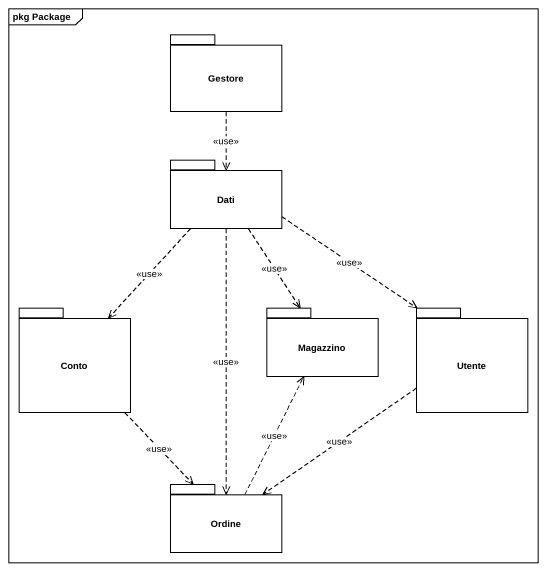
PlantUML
@startuml
mainframe pkg Package
package Gestore {
}
package Dati {
}
package Conto {
}
package Magazzino {
}
package Utente {
}
package Ordine {
}
Gestore ..> Dati : <<use>>
Dati ..> Conto : <<use>>
Dati ..> Magazzino : <<use>>
Dati ..> Utente : <<use>>
Dati ..> Ordine : <<use>>
Conto ..> Ordine : <<use>>
Utente ..> Ordine : <<use>>
Ordine .up.> Magazzino : <<use>>
@enduml
